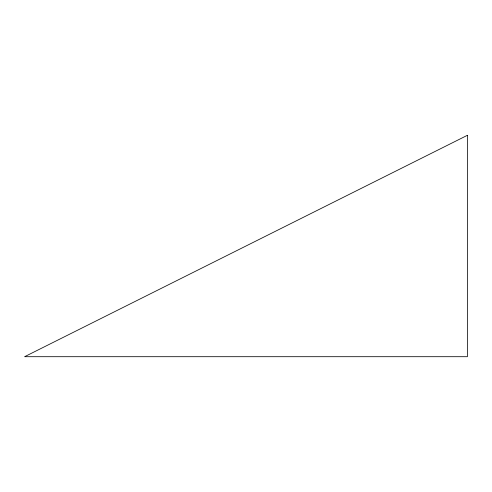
<?xml version="1.0" encoding="UTF-8"?>
<svg xmlns="http://www.w3.org/2000/svg" width="492" height="492" viewBox="0 0 492 492"><rect width="100%" height="100%" fill="white"/><g stroke="black" fill="none" stroke-linecap="round" stroke-linejoin="round"><path stroke-width="0.74" d="M467.4 135.3L24.6 356.7L467.4 356.7L467.4 135.3"/></g></svg>
